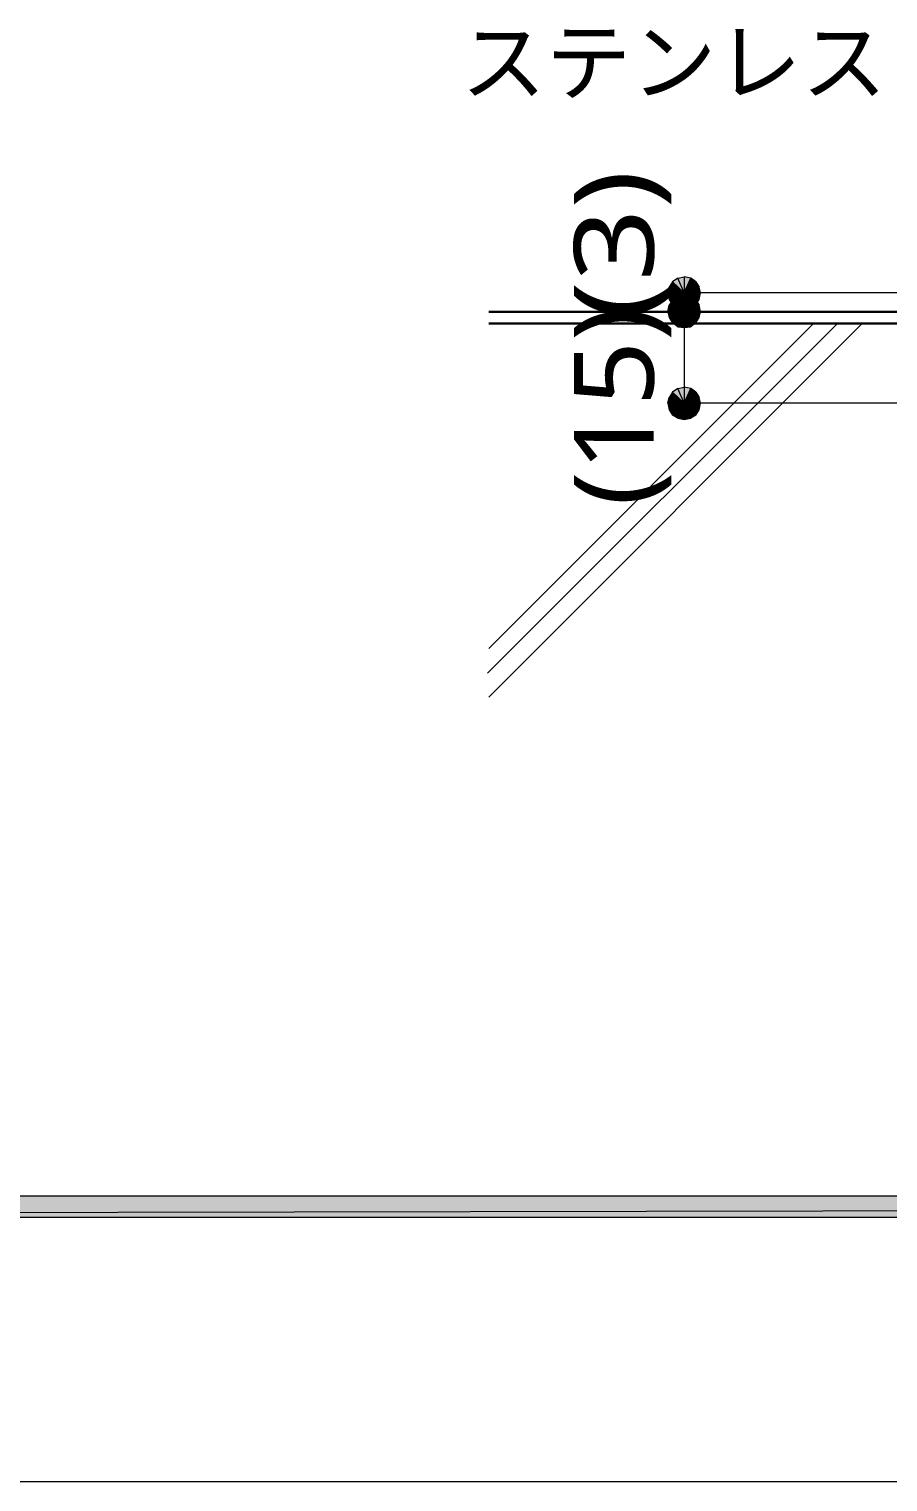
# Model space of a CAD drawing. Header units: millimetres. Extents: x 0 to 420, y 0 to 297.
# Drawn here: x 103.79 to 131.8, y 156.99 to 204.38 of the extents above; entities that cross this region are included whole.
import ezdxf
from ezdxf.enums import TextEntityAlignment as Align

# ---------------------------------------------------------------- set-up
doc = ezdxf.new("R2010")
doc.units = ezdxf.units.MM
doc.styles.add('kst32b', font='NotoSansJP-Variable.ttf')

msp = doc.modelspace()

# ---------------------------------------------------------------- hatches: boundary and pattern name
h = msp.add_hatch(color=7)
h.paths.add_polyline_path([(125.37, 196.257), (125.159, 196.3), (125.159, 195.771), (125.37, 196.257)])
h.paths.add_polyline_path([(125.159, 196.3), (125.159, 195.771), (124.947, 196.257), (125.159, 196.3)])
h.paths.add_polyline_path([(125.159, 195.771), (124.947, 196.257), (124.778, 196.13), (125.159, 195.771)])
h = msp.add_hatch(color=7)
h.paths.add_polyline_path([(125.688, 195.771), (125.645, 195.961), (125.159, 195.771), (125.688, 195.771)])
h.paths.add_polyline_path([(125.645, 195.961), (125.159, 195.771), (125.54, 196.13), (125.645, 195.961)])
h.paths.add_polyline_path([(125.159, 195.771), (125.54, 196.13), (125.37, 196.257), (125.159, 195.771)])
h = msp.add_hatch(color=7)
h.paths.add_polyline_path([(124.778, 196.13), (124.672, 195.961), (125.159, 195.771), (124.778, 196.13)])
h.paths.add_polyline_path([(124.672, 195.961), (125.159, 195.771), (124.629, 195.771), (124.672, 195.961)])
h.paths.add_polyline_path([(125.159, 195.771), (124.629, 195.771), (124.672, 195.559), (125.159, 195.771)])
h = msp.add_hatch(color=7)
h.paths.add_polyline_path([(124.672, 195.559), (124.778, 195.389), (125.159, 195.771), (124.672, 195.559)])
h.paths.add_polyline_path([(124.778, 195.389), (125.159, 195.771), (124.947, 195.284), (124.778, 195.389)])
h.paths.add_polyline_path([(125.159, 195.771), (124.947, 195.284), (125.159, 195.241), (125.159, 195.771)])
h = msp.add_hatch(color=7)
h.paths.add_polyline_path([(125.159, 195.241), (125.37, 195.284), (125.159, 195.771), (125.159, 195.241)])
h.paths.add_polyline_path([(125.37, 195.284), (125.159, 195.771), (125.54, 195.389), (125.37, 195.284)])
h.paths.add_polyline_path([(125.159, 195.771), (125.54, 195.389), (125.645, 195.559), (125.159, 195.771)])
for points in [[(125.645, 195.559), (125.688, 195.771), (125.159, 195.771), (125.645, 195.559)], [(125.645, 194.966), (125.688, 195.157), (125.159, 195.157), (125.645, 194.966)], [(125.645, 191.961), (125.688, 192.172), (125.159, 192.172), (125.645, 191.961)]]:
    msp.add_hatch(color=7).paths.add_polyline_path(points)
h = msp.add_hatch(color=7)
h.paths.add_polyline_path([(124.778, 195.538), (124.672, 195.368), (125.159, 195.157), (124.778, 195.538)])
h.paths.add_polyline_path([(124.672, 195.368), (125.159, 195.157), (124.629, 195.157), (124.672, 195.368)])
h.paths.add_polyline_path([(125.159, 195.157), (124.629, 195.157), (124.672, 194.966), (125.159, 195.157)])
h = msp.add_hatch(color=7)
h.paths.add_polyline_path([(125.37, 195.644), (125.159, 195.686), (125.159, 195.157), (125.37, 195.644)])
h.paths.add_polyline_path([(125.159, 195.686), (125.159, 195.157), (124.947, 195.644), (125.159, 195.686)])
h.paths.add_polyline_path([(125.159, 195.157), (124.947, 195.644), (124.778, 195.538), (125.159, 195.157)])
h = msp.add_hatch(color=7)
h.paths.add_polyline_path([(125.688, 195.157), (125.645, 195.368), (125.159, 195.157), (125.688, 195.157)])
h.paths.add_polyline_path([(125.645, 195.368), (125.159, 195.157), (125.54, 195.538), (125.645, 195.368)])
h.paths.add_polyline_path([(125.159, 195.157), (125.54, 195.538), (125.37, 195.644), (125.159, 195.157)])
h = msp.add_hatch(color=7)
h.paths.add_polyline_path([(124.672, 194.966), (124.778, 194.797), (125.159, 195.157), (124.672, 194.966)])
h.paths.add_polyline_path([(124.778, 194.797), (125.159, 195.157), (124.947, 194.67), (124.778, 194.797)])
h.paths.add_polyline_path([(125.159, 195.157), (124.947, 194.67), (125.159, 194.649), (125.159, 195.157)])
h = msp.add_hatch(color=7)
h.paths.add_polyline_path([(125.159, 194.649), (125.37, 194.67), (125.159, 195.157), (125.159, 194.649)])
h.paths.add_polyline_path([(125.37, 194.67), (125.159, 195.157), (125.54, 194.797), (125.37, 194.67)])
h.paths.add_polyline_path([(125.159, 195.157), (125.54, 194.797), (125.645, 194.966), (125.159, 195.157)])
h = msp.add_hatch(color=7)
h.paths.add_polyline_path([(124.778, 192.532), (124.672, 192.363), (125.159, 192.172), (124.778, 192.532)])
h.paths.add_polyline_path([(124.672, 192.363), (125.159, 192.172), (124.629, 192.172), (124.672, 192.363)])
h.paths.add_polyline_path([(125.159, 192.172), (124.629, 192.172), (124.672, 191.961), (125.159, 192.172)])
h = msp.add_hatch(color=7)
h.paths.add_polyline_path([(125.37, 192.659), (125.159, 192.701), (125.159, 192.172), (125.37, 192.659)])
h.paths.add_polyline_path([(125.159, 192.701), (125.159, 192.172), (124.947, 192.659), (125.159, 192.701)])
h.paths.add_polyline_path([(125.159, 192.172), (124.947, 192.659), (124.778, 192.532), (125.159, 192.172)])
h = msp.add_hatch(color=7)
h.paths.add_polyline_path([(125.688, 192.172), (125.645, 192.363), (125.159, 192.172), (125.688, 192.172)])
h.paths.add_polyline_path([(125.645, 192.363), (125.159, 192.172), (125.54, 192.532), (125.645, 192.363)])
h.paths.add_polyline_path([(125.159, 192.172), (125.54, 192.532), (125.37, 192.659), (125.159, 192.172)])
h = msp.add_hatch(color=7)
h.paths.add_polyline_path([(124.672, 191.961), (124.778, 191.791), (125.159, 192.172), (124.672, 191.961)])
h.paths.add_polyline_path([(124.778, 191.791), (125.159, 192.172), (124.947, 191.685), (124.778, 191.791)])
h.paths.add_polyline_path([(125.159, 192.172), (124.947, 191.685), (125.159, 191.643), (125.159, 192.172)])
h = msp.add_hatch(color=7)
h.paths.add_polyline_path([(125.159, 191.643), (125.37, 191.685), (125.159, 192.172), (125.159, 191.643)])
h.paths.add_polyline_path([(125.37, 191.685), (125.159, 192.172), (125.54, 191.791), (125.37, 191.685)])
h.paths.add_polyline_path([(125.159, 192.172), (125.54, 191.791), (125.645, 191.961), (125.159, 192.172)])
h = msp.add_hatch(color=7)
h.paths.add_polyline_path([(394.166, 165.629), (394.166, 166.328), (26.183, 165.629), (394.166, 165.629)])
h.paths.add_polyline_path([(394.166, 166.328), (26.183, 165.629), (26.183, 166.328), (394.166, 166.328)])

# ---------------------------------------------------------------- linework, layer by layer
at = {"lineweight": 0}
for points in [[(125.159, 195.771), (124.947, 196.257), (124.778, 196.13)], [(125.159, 196.3), (125.159, 195.771), (124.947, 196.257)], [(125.37, 196.257), (125.159, 196.3), (125.159, 195.771)], [(125.159, 195.771), (125.54, 196.13), (125.37, 196.257)], [(124.672, 195.961), (125.159, 195.771), (124.629, 195.771)], [(125.159, 195.771), (124.629, 195.771), (124.672, 195.559)], [(124.778, 196.13), (124.672, 195.961), (125.159, 195.771)], [(124.672, 195.559), (124.778, 195.389), (125.159, 195.771)], [(124.778, 195.389), (125.159, 195.771), (124.947, 195.284)], [(125.159, 195.771), (124.947, 195.284), (125.159, 195.241)], [(125.645, 195.961), (125.159, 195.771), (125.54, 196.13)], [(125.688, 195.771), (125.645, 195.961), (125.159, 195.771)], [(125.159, 195.241), (125.37, 195.284), (125.159, 195.771)], [(125.37, 195.284), (125.159, 195.771), (125.54, 195.389)], [(125.159, 195.771), (125.54, 195.389), (125.645, 195.559)], [(125.645, 195.559), (125.688, 195.771), (125.159, 195.771)], [(124.672, 195.368), (125.159, 195.157), (124.629, 195.157)], [(124.778, 195.538), (124.672, 195.368), (125.159, 195.157)], [(125.159, 195.157), (124.947, 195.644), (124.778, 195.538)], [(125.159, 195.686), (125.159, 195.157), (124.947, 195.644)], [(125.37, 195.644), (125.159, 195.686), (125.159, 195.157)], [(125.159, 195.157), (125.54, 195.538), (125.37, 195.644)], [(125.645, 195.368), (125.159, 195.157), (125.54, 195.538)], [(125.688, 195.157), (125.645, 195.368), (125.159, 195.157)], [(125.159, 195.157), (124.629, 195.157), (124.672, 194.966)], [(124.672, 194.966), (124.778, 194.797), (125.159, 195.157)], [(124.778, 194.797), (125.159, 195.157), (124.947, 194.67)], [(125.159, 195.157), (124.947, 194.67), (125.159, 194.649)], [(125.159, 194.649), (125.37, 194.67), (125.159, 195.157)], [(125.37, 194.67), (125.159, 195.157), (125.54, 194.797)], [(125.159, 195.157), (125.54, 194.797), (125.645, 194.966)], [(125.645, 194.966), (125.688, 195.157), (125.159, 195.157)], [(124.778, 192.532), (124.672, 192.363), (125.159, 192.172)], [(125.159, 192.172), (124.947, 192.659), (124.778, 192.532)], [(125.159, 192.701), (125.159, 192.172), (124.947, 192.659)], [(125.37, 192.659), (125.159, 192.701), (125.159, 192.172)], [(125.159, 192.172), (125.54, 192.532), (125.37, 192.659)], [(125.645, 192.363), (125.159, 192.172), (125.54, 192.532)], [(124.672, 192.363), (125.159, 192.172), (124.629, 192.172)], [(125.159, 192.172), (124.629, 192.172), (124.672, 191.961)], [(124.672, 191.961), (124.778, 191.791), (125.159, 192.172)], [(124.778, 191.791), (125.159, 192.172), (124.947, 191.685)], [(125.159, 192.172), (124.947, 191.685), (125.159, 191.643)], [(125.688, 192.172), (125.645, 192.363), (125.159, 192.172)], [(125.159, 191.643), (125.37, 191.685), (125.159, 192.172)], [(125.37, 191.685), (125.159, 192.172), (125.54, 191.791)], [(125.159, 192.172), (125.54, 191.791), (125.645, 191.961)], [(125.645, 191.961), (125.688, 192.172), (125.159, 192.172)], [(394.166, 165.629), (394.166, 166.328), (26.183, 165.629)], [(394.166, 166.328), (26.183, 165.629), (26.183, 166.328)]]:
    msp.add_lwpolyline(points, close=True, dxfattribs=at)
at = {"lineweight": 13}
for points in [[(140.187, 195.771), (125.159, 195.771)], [(125.159, 195.771), (125.159, 195.157), (125.159, 192.172)], [(118.745, 183.367), (130.154, 194.776)], [(118.787, 182.584), (130.958, 194.776)], [(118.787, 184.171), (129.371, 194.776)], [(140.187, 192.172), (125.159, 192.172)], [(394.166, 156.993), (26.183, 156.993)]]:
    msp.add_lwpolyline(points, dxfattribs=at)
at = {"lineweight": 30}
for points in [[(118.787, 195.157), (141.584, 195.157)], [(118.787, 194.776), (141.901, 194.776)]]:
    msp.add_lwpolyline(points, dxfattribs=at)

# ---------------------------------------------------------------- texts
at = {"style": 'kst32b'}
for s, height, p, p2 in [('ステンレス t=1.5', 2.07913, (117.877, 202.269), (138.668, 202.269)), ('(3)', 2.5989, (124.164, 194.903), (124.164, 199.776)), ('(15)', 2.5989, (124.164, 188.828), (124.164, 195.325))]:
    msp.add_text(s, height=height, dxfattribs=at).set_placement(p, p2, align=Align.FIT)

doc.saveas('drawing.dxf')
